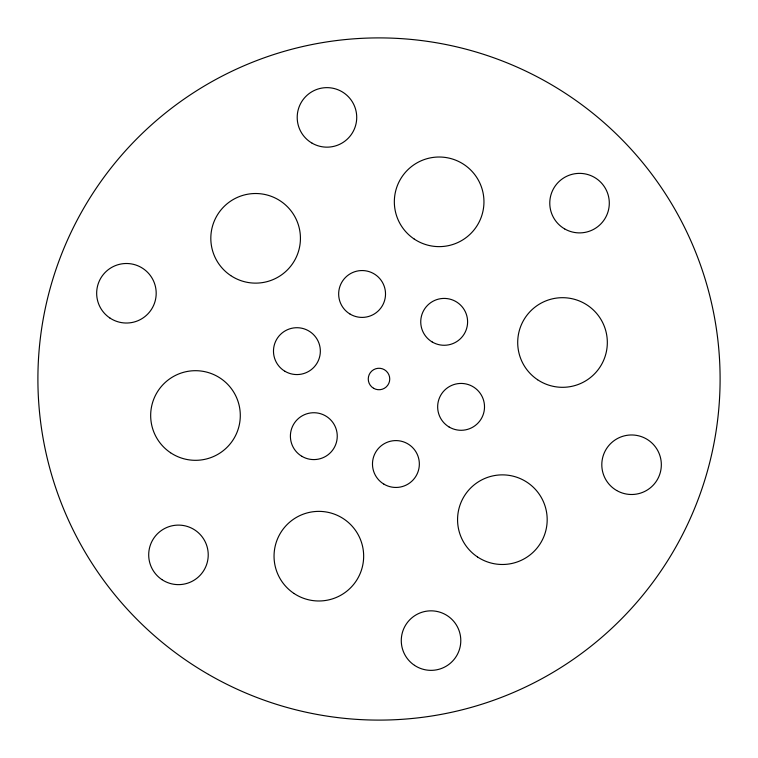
<?xml version="1.0" encoding="UTF-8"?>
<svg xmlns="http://www.w3.org/2000/svg" width="758" height="758" viewBox="0 0 758 758"><rect width="100%" height="100%" fill="white"/><g stroke="black" fill="none" stroke-linecap="round" stroke-linejoin="round"><path stroke-width="1.14" d="M208.45 674.402A341.1 341.1 0 0 0 720.1 379A341.1 341.1 0 0 0 208.45 83.598A341.1 341.1 0 0 0 208.45 674.402M414.247 239.073A44.807 44.807 0 0 0 483.86 204.745A44.807 44.807 0 0 0 419.326 161.634A44.807 44.807 0 0 0 414.247 239.073M230.735 275.58A44.807 44.807 0 0 0 300.339 241.252A44.807 44.807 0 0 0 235.814 198.132A44.807 44.807 0 0 0 230.735 275.58M170.588 452.763A44.807 44.807 0 0 0 240.201 418.435A44.807 44.807 0 0 0 175.667 375.314A44.807 44.807 0 0 0 170.588 452.763M293.962 593.438A44.807 44.807 0 0 0 363.565 559.11A44.807 44.807 0 0 0 299.04 515.99A44.807 44.807 0 0 0 293.962 593.438M477.474 556.931A44.807 44.807 0 0 0 547.087 522.613A44.807 44.807 0 0 0 482.552 479.492A44.807 44.807 0 0 0 477.474 556.931M537.621 379.758A44.807 44.807 0 0 0 607.234 345.43A44.807 44.807 0 0 0 542.7 302.309A44.807 44.807 0 0 0 537.621 379.758M350.111 314.115A23.432 23.432 0 0 0 385.519 294.284A23.432 23.432 0 0 0 350.641 273.534A23.432 23.432 0 0 0 350.111 314.115M312.088 143.177A29.761 29.761 0 0 0 356.724 117.395A29.761 29.761 0 0 0 312.088 91.623A29.761 29.761 0 0 0 312.088 143.177M284.932 371.278A23.432 23.432 0 0 0 320.34 351.437A23.432 23.432 0 0 0 285.463 330.696A23.432 23.432 0 0 0 284.932 371.278M301.845 456.297A23.432 23.432 0 0 0 337.253 436.466A23.432 23.432 0 0 0 302.376 415.716A23.432 23.432 0 0 0 301.845 456.297M383.936 484.163A23.432 23.432 0 0 0 419.345 464.322A23.432 23.432 0 0 0 384.458 443.582A23.432 23.432 0 0 0 383.936 484.163M449.106 427A23.432 23.432 0 0 0 484.514 407.169A23.432 23.432 0 0 0 449.636 386.419A23.432 23.432 0 0 0 449.106 427M432.193 341.981A23.432 23.432 0 0 0 467.601 322.15A23.432 23.432 0 0 0 432.723 301.4A23.432 23.432 0 0 0 432.193 341.981M109.891 318.009A29.761 29.761 0 0 0 156.129 295.213A29.761 29.761 0 0 0 113.264 266.57A29.761 29.761 0 0 0 109.891 318.009M161.928 579.614A29.761 29.761 0 0 0 208.166 556.808A29.761 29.761 0 0 0 165.301 528.174A29.761 29.761 0 0 0 161.928 579.614M414.503 665.344A29.761 29.761 0 0 0 460.731 642.547A29.761 29.761 0 0 0 417.876 613.904A29.761 29.761 0 0 0 414.503 665.344M616.69 490.511A29.761 29.761 0 0 0 661.336 464.739A29.761 29.761 0 0 0 616.69 438.958A29.761 29.761 0 0 0 616.69 490.511M564.653 228.907A29.761 29.761 0 0 0 609.299 203.135A29.761 29.761 0 0 0 564.653 177.363A29.761 29.761 0 0 0 564.653 228.907M373.58 388.276A10.745 10.745 0 0 0 389.745 379.047A10.745 10.745 0 0 0 373.675 369.667A10.745 10.745 0 0 0 373.58 388.276"/></g></svg>
